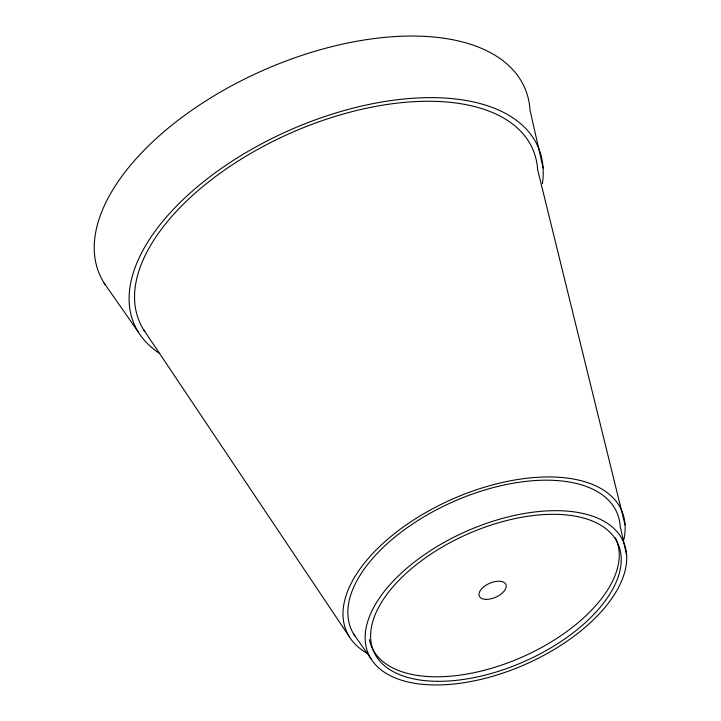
<?xml version="1.0" encoding="UTF-8"?>
<svg xmlns="http://www.w3.org/2000/svg" width="721" height="721" viewBox="0 0 721 721"><rect width="100%" height="100%" fill="white"/><g stroke="black" fill="none" stroke-linecap="round" stroke-linejoin="round"><path stroke-width="1.08" d="M353.912 634.426L370.973 658.751M103.959 282.83L138.333 332.084M143.542 329.551L349.279 636.679M625.053 524.852L537.65 169.723A214.732 112.197 -23.8 0 0 300.432 128.879A214.732 112.197 -23.8 0 0 144.678 331.309M543.093 167.939L530.016 110.052A232.144 121.299 -23.8 0 0 273.71 65.845A232.144 121.299 -23.8 0 0 105.104 284.615M626.612 555.08A139.288 72.776 -23.8 0 0 426.273 553.413A139.288 72.776 -23.8 0 0 434.88 684.95A139.288 72.776 -23.8 0 0 626.612 555.08L620.204 526.429A145.092 75.813 -23.8 0 0 459.34 499.085A145.092 75.813 -23.8 0 0 355.065 636.174M367.277 653.415A150.256 78.508 -23.8 0 1 451.995 499.293A150.256 78.508 -23.8 0 1 623.836 539.795M615.238 537.695A133.484 69.748 -23.8 0 1 516.894 659.318A133.484 69.748 -23.8 0 1 369.413 639.698M158.953 353.047A220.536 115.234 -23.8 0 1 289.454 130.267A220.536 115.234 -23.8 0 1 542.426 183.675M437.422 681.318A133.484 69.748 -23.8 0 0 621.16 556.855A133.484 69.748 -23.8 0 0 429.175 555.269A133.484 69.748 -23.8 0 0 437.422 681.318M486.242 599.367A14.51 7.58 -23.8 0 0 506.214 585.84A14.51 7.58 -23.8 0 0 485.35 585.659A14.51 7.58 -23.8 0 0 486.242 599.367"/></g></svg>
